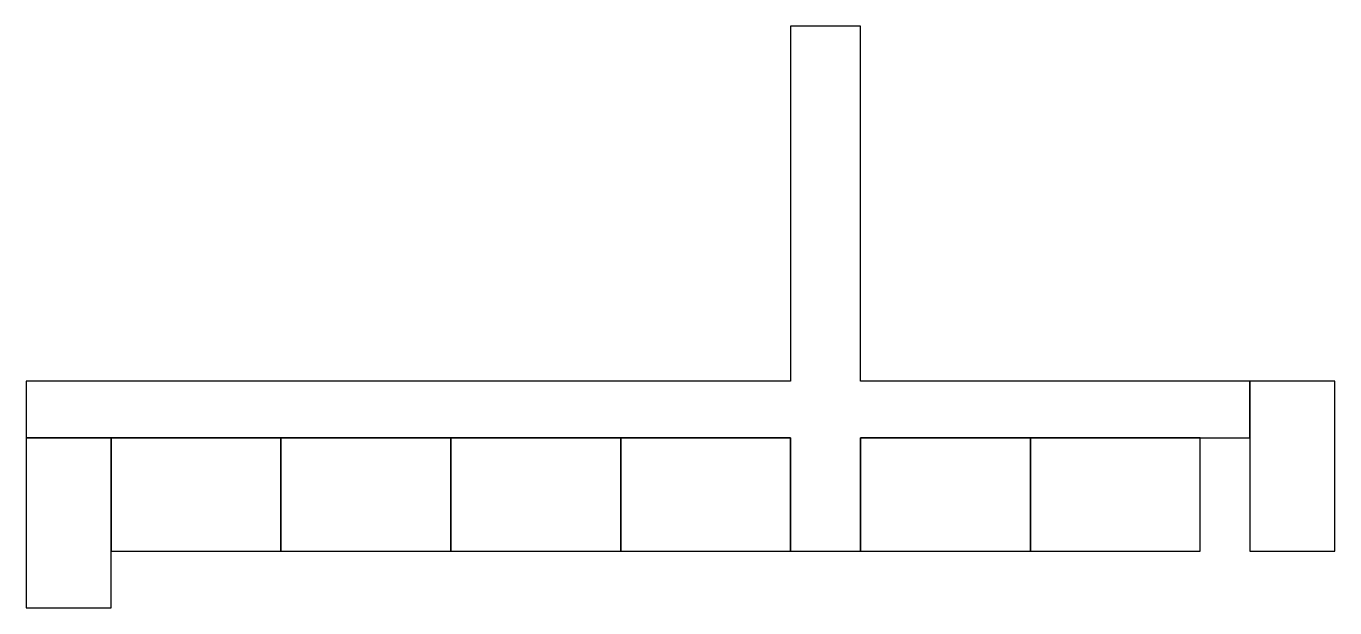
# Model space of a CAD drawing. Header units: millimetres. Extents: x 7249 to 76582, y 4350 to 35154.
import ezdxf

# ---------------------------------------------------------------- set-up
doc = ezdxf.new("R2010")
doc.units = ezdxf.units.MM

msp = doc.modelspace()

# ---------------------------------------------------------------- linework, layer by layer
at = {"color": 2}
msp.add_lwpolyline([(7249, 13350), (47749, 13350), (47749, 7350), (51453, 7350), (51453, 13350), (72082, 13350), (72082, 16350), (51453, 16350), (51453, 35154), (47749, 35154), (47749, 16350), (7249, 16350), (7249, 13350)], close=True, dxfattribs=at)
at = {"color": 3}
for points in [[(72082, 16350), (72082, 7350), (76582, 7350), (76582, 16350), (72082, 16350)], [(7249, 13350), (7249, 4350), (11749, 4350), (11749, 13350), (7249, 13350)]]:
    msp.add_lwpolyline(points, close=True, dxfattribs=at)
at = {"color": 1}
for points in [[(11749, 13350), (11749, 7350), (20749, 7350), (20749, 13350), (11749, 13350)], [(20749, 13350), (20749, 7350), (29749, 7350), (29749, 13350), (20749, 13350)], [(29749, 13350), (29749, 7350), (38749, 7350), (38749, 13350), (29749, 13350)], [(38749, 13350), (38749, 7350), (47749, 7350), (47749, 13350), (38749, 13350)], [(51453, 13350), (51453, 7350), (60453, 7350), (60453, 13350), (51453, 13350)], [(60453, 13350), (60453, 7350), (69453, 7350), (69453, 13350), (60453, 13350)]]:
    msp.add_lwpolyline(points, close=True, dxfattribs=at)

doc.saveas('drawing.dxf')
